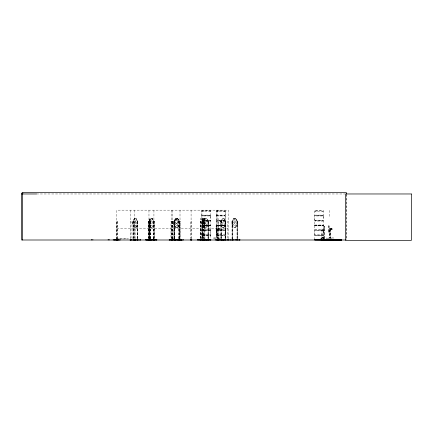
<?xml version="1.0" encoding="UTF-8"?>
<svg xmlns="http://www.w3.org/2000/svg" width="433" height="433" viewBox="0 0 433 433"><rect width="100%" height="100%" fill="white"/><g stroke="black" fill="none" stroke-linecap="round" stroke-linejoin="round"><path stroke-width="0.32" stroke-dasharray="2.17 1.62" d="M202.005 234.892L202.011 232.71M202.011 218.102L202.011 239.698M210.682 232.71L210.768 230.031L201.93 230.01L202.011 229.717L210.687 229.717L210.757 230.01M210.682 218.102L210.768 215.428L201.93 215.407L201.908 210.882L210.757 210.839M216.635 232.71L216.576 235.114L225.404 235.271M216.635 218.102L216.549 220.554L225.393 220.554L225.306 239.698M225.306 232.71L225.317 221.068L216.624 221.095L216.635 229.766L225.306 229.744M314.715 232.71L314.656 235.114L323.494 235.271L314.639 235.135M314.715 218.102L314.629 220.554M322.937 237.836L322.964 237.533L322.969 237.896M323.386 232.71L323.483 230.145M323.386 218.102L323.473 215.428L314.645 215.412L314.704 220.235L323.397 220.235L323.397 215.97L314.704 215.97M323.787 237.62L323.597 237.95M323.787 237.836L323.787 238.063M323.976 238.469L323.987 228.516M324.122 238.469L324.106 226.194L323.938 228.516M322.715 237.869L322.747 237.533L322.742 238.02M323.754 237.885L323.732 237.582L323.483 237.82M323.787 237.749L322.249 237.89L323.889 237.82M322.937 238.02L322.937 237.885M321.438 238.383L321.237 238.475M321.762 238.551L321.524 238.383M149.823 221.182L149.769 223.639L150.814 225.393L151.853 225.393L152.876 223.639L152.876 221.431L152.107 218.541L153.661 221.431L153.769 224.354L152.189 227.298L150.527 227.298L148.941 224.354L149.477 227.298M202.011 234.865L210.687 234.838L210.768 235.384L201.93 235.406L202.011 235.698L210.687 235.698L210.682 239.698M210.698 229.815L210.768 220.554L201.93 220.532M210.682 235.698L210.757 235.406M225.322 211.001L216.603 210.811L216.614 215.239M225.317 238.637L225.404 235.341M314.726 210.822L314.656 215.385M314.645 220.532L323.494 220.668L314.639 220.803L314.694 229.842M323.483 230.075L323.446 220.819M323.386 239.698L323.462 235.406M201.967 235.471L201.989 234.995M323.132 237.582C322.801 238.036 323.516 237.712 323.337 237.82M323.451 237.603L323.44 238.053M321.07 238.68C320.967 237.95 321.692 239.168 321.313 238.383M321.465 238.67L321.443 238.415M321.687 238.664L321.54 238.383M149.266 221.431L149.266 238.675L149.233 221.431L149.407 218.541L149.829 218.541M323.218 237.82L323.327 237.934M202.227 221.431L202.227 238.675L202.146 221.431M204.479 238.675L204.419 221.176L204.955 221.431L204.955 238.675M149.753 222.724L149.634 223.872L149.407 222.724M149.06 221.431L149.401 218.465L149.834 218.465M149.136 221.431L149.477 218.465M149.758 227.298L150.099 224.326M150.186 224.354L149.834 227.298L149.401 227.298L149.06 224.326M216.587 210.839L225.322 210.979M218.752 228.884L219.147 228.884M314.699 225.604L323.489 225.301L314.639 225.371M314.629 225.506L323.402 225.582M331.462 228.884L331.857 228.884M216.121 231.72L216.511 231.72L216.159 231.72M329.215 226.015L328.874 226.064M328.826 231.72L329.215 231.72M329.215 232.202L328.815 232.348M216.63 229.793L225.393 230.031M175.278 221.393L175.197 221.382M174.396 240.001L174.423 221.431M216.56 235.135L216.635 239.698M174.423 221.203L174.488 238.675M216.159 232.202L216.5 232.277L216.11 232.348M329.167 226.064L328.826 226.015M328.864 231.72L329.177 231.72M328.864 232.202L329.177 232.202M321.335 238.632L321.281 238.626M135.107 238.664L135.204 221.182M204.701 240.001L204.706 221.404L205.345 218.919L206.021 218.919M176.458 218.919L175.809 221.431L175.809 222.724L176.458 223.872M216.597 215.315L216.624 220.235L225.317 220.235L225.306 210.811L225.317 215.114L216.624 215.114M216.543 220.576L216.635 221.095M216.56 230.037L216.624 234.838L225.317 234.838L225.317 230.578L216.619 230.502M149.769 221.431L150.549 218.541L152.162 218.541M202.877 218.465L201.897 221.431L201.935 224.354L202.877 227.298M203.764 227.298L204.744 224.326M204.771 221.404L204.771 224.354L203.829 227.298L202.806 227.298L201.967 224.326M175.814 218.541L174.867 221.431L174.867 223.639L176.128 225.393L177.4 225.393L178.677 223.639L178.677 221.431L177.719 218.541L175.657 218.541L174.759 221.431L174.759 223.639L176.826 226.026L178.369 223.639L178.369 221.431L177.465 218.541L179.316 221.431L179.262 240.001M314.667 229.939L314.704 234.838L323.397 234.838L323.397 230.578L314.704 230.578M201.924 215.45L202 220.235L210.687 220.235L210.687 215.948L202 215.97M201.924 230.031L202 230.578L210.687 230.578L210.714 235.016M203.591 225.393L204.214 223.639L203.748 218.541L204.674 221.431M201.951 235.114L210.757 235.135M225.355 220.846L216.576 220.819M225.382 225.55L225.322 225.209L216.619 225.22L225.409 225.506L216.619 225.582M210.757 215.677L201.951 215.699M225.382 215.677L216.576 215.699M323.462 215.677L314.656 215.699M210.736 220.819L201.951 220.819M216.56 215.407L225.371 215.385M210.736 230.302L201.951 230.302M225.366 230.302L216.576 230.302M323.446 230.302L314.639 230.259M209.577 211.255L210.341 211.255M209.577 225.858L210.341 225.858M224.202 211.255L224.965 211.255M224.202 225.858L224.965 225.858M322.282 211.255L323.045 211.255M322.282 225.858L323.045 225.858M176.87 223.872L177.454 222.724L176.87 218.919M134.479 227.298L132.839 224.354L132.839 221.404L134.425 218.465L136.086 218.465L137.667 221.404L137.667 224.354L136.086 227.298L134.425 227.298M134.479 218.465L132.893 221.431L132.899 224.354M136.005 227.222L137.667 224.354M136.027 227.298L137.613 224.326M148.941 221.404L150.527 218.465L152.189 218.465L153.769 221.404M150.581 218.465L148.995 221.431L149.066 238.675M152.129 227.298L153.715 224.326M224.007 227.298L222.346 227.298L220.765 224.354L220.765 221.404L222.405 218.465M220.873 221.431L222.427 218.541M223.926 227.222L225.539 224.326L225.588 221.404L224.007 218.465L222.346 218.465M223.953 227.298L225.588 224.354L225.485 221.431M213.875 237.906L220.982 238.139M223.672 225.393L224.7 223.639L224.7 221.431L223.926 218.541M202.417 211.255L203.764 211.255M202.417 225.858L203.764 225.858M217.041 211.255L218.389 211.255M217.041 225.858L218.389 225.858M315.121 211.255L316.469 211.255M315.121 225.858L316.469 225.858M179.63 224.326L177.795 227.298L175.625 227.298L173.79 224.354L173.79 221.404L175.625 218.465L177.795 218.465L179.733 221.404L179.787 238.675M175.674 227.298L173.85 224.326L173.887 221.404L175.674 218.465M177.465 227.222L179.376 224.354L177.492 227.298M235.752 218.465L233.804 218.465L231.926 221.404L232.683 221.431L232.683 238.675M233.88 218.541L232.034 221.431L232.034 240.001M235.676 227.222L237.625 224.354L237.582 221.404L235.704 218.465M237.625 224.354L235.704 227.298L233.804 218.465M208.527 240.001L208.592 221.404L206.671 218.465L204.679 218.465L202.752 221.404L202.752 224.354L204.717 227.298M204.717 218.465L202.817 221.431L203.137 218.919L203.515 218.919M206.628 218.465L208.527 221.431L208.484 224.326L206.595 227.222L204.706 227.222L202.752 224.354L202.796 221.404L203.548 221.431L203.548 238.675M173.893 240.001L173.909 221.431L175.782 218.465M173.909 221.431L175.825 218.465M177.752 227.298L179.673 224.326L179.733 221.404L180.009 221.431M206.276 225.393L207.542 223.639L207.542 221.431L206.595 218.541L204.706 218.541L203.77 221.431L203.77 223.639L205.015 225.393M201.994 225.398L210.784 225.301L201.994 225.604M210.671 225.425L201.994 225.593M314.726 225.425L323.397 225.387M202.011 225.376L210.698 225.387M216.635 225.376L225.322 225.387M210.671 211.261L202.016 211.261M210.671 225.864L202.027 225.858M225.295 211.261L216.646 211.261M225.295 225.864L216.652 225.858M323.375 211.261L314.726 211.261M323.375 225.864L314.731 225.858M232.543 238.675L232.489 221.176M150.229 221.22L149.758 218.465M216.435 232.277L216.619 225.604M329.145 232.277L329.145 225.387M321.714 238.388L321.757 238.659M137.174 221.425L137.174 238.675M153.277 221.425L153.277 238.675M221.274 221.425L221.312 238.675M328.901 225.387L328.815 232.424L328.815 225.42L329.215 225.528M216.646 225.425L216.11 225.42L216.11 232.424M207.975 221.203L208.008 238.675M213.566 238.139L221.263 238.145M333.594 238.177L333.605 237.885L326.531 238.139M326.271 238.139L333.967 238.145M149.412 221.404L149.412 238.675M178.78 221.203L180.637 221.431L180.637 238.664M171.614 221.431L171.468 238.664M36.529 193.968L344.977 193.968M202.016 210.822L210.698 210.828L210.757 215.407M202 215.114L210.687 215.114M314.704 215.114L323.397 215.114L323.489 210.903L314.661 210.822L323.435 210.839M216.624 215.97L225.317 215.97L225.382 220.532M203.829 218.465L202.806 218.465L201.865 221.404L202.449 221.431L202.449 238.675M218.459 218.465L218.535 238.675M136.059 218.541L134.447 218.541L133.667 221.431L133.667 223.639L134.712 225.393L135.751 225.393L136.774 223.639L136.774 221.431L136.005 218.541L137.559 221.431M203.819 218.541L202.823 218.541L202.363 221.431L202.363 223.639L202.974 225.393M223.98 218.541L222.373 218.541L221.593 221.431L221.593 223.639L222.638 225.393M235.72 218.541L233.831 218.541L232.911 221.431L232.911 223.639L234.145 225.393L235.373 225.393L236.591 223.639L236.591 221.431L235.676 218.541L237.565 221.431L237.538 238.675M135.534 218.919L134.961 218.919L134.457 221.431L134.961 223.872L135.48 223.872L136.005 222.724L135.48 218.919M149.71 218.919L149.412 221.203M151.637 218.919L151.063 218.919L150.554 221.431L151.063 223.872L151.577 223.872L152.107 222.724L151.577 218.919M223.455 218.919L222.881 218.919L222.378 221.431L222.881 223.872L223.401 223.872L223.931 222.724L223.401 218.919M235.097 218.919L234.437 218.919L233.842 221.431L233.842 222.724L234.437 223.872L235.054 223.872L235.682 222.724L235.054 218.919M202 221.095L210.687 221.095M323.397 221.095L314.715 221.041M152.129 218.465L153.715 221.431L154.262 221.431L154.262 238.664M178.807 221.404L178.807 238.675M179.143 221.404L179.127 238.675M207.975 221.404L208.663 221.431L208.663 238.675M225.036 221.404L225.707 221.431L225.707 238.675M130.398 221.431L131.031 221.431L131.031 238.664M132.839 221.404L133.57 221.431L133.57 240.001M135.107 221.431L134.23 221.431L134.235 238.664M150.083 221.431L150.413 221.431L150.413 238.675M172.513 221.431L170.986 221.431L170.986 238.664M173.79 221.404L174.618 221.431L174.618 238.675M201.156 221.431L200.511 221.431L200.511 238.664M217.149 221.431L216.516 221.431L216.516 238.664M218.459 221.404L218.773 221.431L218.773 240.001M220.765 221.404L221.49 221.431L221.49 240.001M228.223 221.431L227.59 221.431L227.596 238.664M149.049 222.881L150.11 222.881M173.79 222.881L179.332 222.881M132.839 224.354L134.506 227.222M208.484 224.326L206.628 227.298L204.679 218.465M231.974 221.404L232.034 224.326M134.447 227.222L136.059 227.222M149.407 227.222L149.829 227.222M150.549 227.222L152.162 227.222M175.657 227.222L177.763 227.222M202.823 227.222L203.819 227.222M222.373 227.222L223.98 227.222M233.831 227.222L235.72 227.222M204.679 227.298L206.671 227.298M231.926 224.354L233.804 227.298L235.752 227.298M116.807 228.716L228.223 228.716M329.145 228.743L330.011 228.743M330.206 228.743L331.754 228.743M216.435 229.035L217.306 229.035M217.501 229.035L219.049 229.035M329.145 229.035L330.011 229.035M330.206 229.035L331.754 229.035M217.014 229.468L217.788 229.468M329.724 229.468L330.498 229.468M314.704 229.717L323.397 229.717M314.645 230.015L323.462 230.037M323.96 226.194L324.128 230.161M216.565 235.4L225.376 235.4M216.624 235.698L225.317 235.698M314.715 239.698L314.704 235.698L323.397 235.698M322.91 237.419L322.753 238.437M321.849 238.475L320.756 238.572M322.726 238.486L324.68 238.486M320.756 238.594L321.849 238.545M116.412 238.653L128.211 238.653L128.211 238.94L118.377 238.94M237.019 221.203L237.679 221.431L237.679 238.675M225.063 221.203L225.1 238.675M153.239 221.203L154.576 221.431L154.576 238.664M137.137 221.203L137.781 221.431L137.781 238.675M216.17 226.064L216.511 226.015L216.121 226.015M177.752 218.465L179.673 221.431M175.825 227.298L173.909 224.326L175.782 227.298M231.991 224.326L233.847 227.298M177.492 218.465L179.376 221.404L179.305 238.675M204.706 222.724L205.345 223.872L205.978 223.872L206.59 222.724L205.978 218.919M223.953 218.465L225.539 221.431L225.528 238.675M220.819 224.326L222.405 227.298M148.995 224.326L150.581 227.298M323.446 215.385L323.386 215.114M314.639 235.406L314.715 235.698M225.366 235.114L225.306 234.865M210.757 220.532L210.687 220.235M203.764 218.465L204.744 221.431M202.823 222.724L203.137 223.872L203.445 223.872L203.743 222.724L203.445 218.919M149.233 223.639L149.531 226.026L149.926 223.639L149.753 218.541M324.106 226.194L324.133 228.516M149.634 218.919L149.753 221.431M322.937 237.62L323.023 237.685M322.72 237.679L322.715 237.961M324.084 228.516L324.095 238.469M323.944 230.161L323.949 239.108M346.681 194.634L346.681 240.001M346.416 193.968L346.416 240.001M330.498 238.177L330.206 228.505L329.724 229.279L329.724 238.177M330.422 229.468L330.422 238.177M330.352 229.468L330.352 238.177M329.87 229.468L329.87 238.177M329.794 229.468L329.794 238.177M329.367 210.389L329.367 217.593M326.628 237.885L326.628 238.177M322.006 239.297L322.006 228.451L321.908 239.297M237.17 221.431L237.17 238.675M236.965 221.187L237.03 240.001M232.175 221.431L232.175 238.675M228.223 238.664L228.223 210.151L116.807 210.151L116.807 238.664M221.063 221.431L221.063 238.675M220.819 221.404L220.884 238.675M217.788 238.177L217.501 228.505L217.014 229.279L217.014 238.177M217.647 229.468L217.718 238.177M217.144 210.151L217.144 238.664M216.662 210.389L216.662 217.593M213.924 237.885L213.924 238.177M208.143 221.431L208.143 238.675M203.407 221.431L203.407 240.001M203.028 221.431L203.028 238.675M202.888 221.431L202.888 238.675M201.156 210.151L201.156 238.664M201.009 221.431L200.982 240.001M200.744 238.675L200.744 218.465L200.652 238.664M191.711 238.664L191.711 221.431L190.455 221.431L190.455 238.664M191.083 210.151L191.083 238.664M180.009 210.151L180.009 238.664M179.63 221.431L179.652 238.675M179.451 221.431L179.451 238.675M178.953 221.431L178.953 238.675M174.542 221.431L174.542 238.675M174.093 221.431L174.093 238.675M174.044 221.431L174.044 238.675M172.513 210.151L172.513 238.664M172.307 221.431L172.307 238.664M172.193 221.431L172.193 238.664M172.118 221.431L172.118 238.664M171.988 221.431L171.971 238.664M171.614 210.151L171.614 238.664M154.051 221.431L154.051 238.664M153.942 210.151L153.883 238.675M153.715 221.404L153.704 238.675M153.455 221.431L153.455 238.675M150.321 221.431L150.321 238.675M150.186 221.404L150.175 240.001M150.11 221.404L150.083 240.001M149.672 240.001L149.672 221.431L148.34 221.431L148.34 238.664M149.504 221.431L149.493 238.675M149.141 221.187L149.174 238.675M148.968 210.151L148.968 238.664M148.546 221.431L148.546 238.664M148.427 221.431L148.427 238.664M137.613 221.404L137.607 238.675M137.353 221.431L137.353 238.675M134.474 210.151L134.479 238.664M133.391 221.431L133.391 238.675M133.142 221.431L133.142 238.675M132.963 221.431L132.963 238.675M130.398 210.151L130.398 239.325M117.467 238.664L117.435 221.431L116.558 221.431L116.569 238.664M117.348 221.431L117.348 238.664M116.926 221.431L116.926 238.664M176.269 218.919L175.652 222.724L176.269 223.872L177.097 223.872L177.714 222.724L177.714 221.431L177.097 218.919L176.269 218.919M202.016 225.09L210.682 225.095L202.027 225.095M216.646 225.09L225.306 225.095L216.652 225.095M314.726 225.09L323.386 225.095L314.731 225.095M219.049 228.353L218.854 229.414L219.049 228.353M331.754 228.353L331.559 229.414L331.754 228.353M331.223 229.636A0.871 0.871 0 0 0 332.528 228.884A0.871 0.871 0 0 0 331.223 228.131A0.871 0.871 0 0 0 331.223 229.636M218.335 229.501A0.871 0.871 0 0 0 219.791 229.106A0.871 0.871 0 0 0 218.725 228.039A0.871 0.871 0 0 0 218.335 229.501"/><path stroke-width="0.65" d="M130.869 239.985L130.874 239.617M137.835 239.985L137.835 239.617M314.704 239.974L341.626 239.963L314.715 239.698M341.567 239.833L314.699 239.822M152.665 239.985L152.725 239.617M198.844 239.942L198.871 239.617M130.409 239.942L130.36 239.617M223.157 239.942L223.147 239.649L223.114 240.001M175.722 240.001L175.841 239.649M229.679 240.001L234.026 239.952M171.728 239.985L171.793 239.617M171.998 239.942L171.95 239.519M114.74 239.952L114.702 239.422M140.552 239.963L129.97 240.001M134.317 239.942L134.376 239.649M153.85 239.617L153.807 240.001L153.747 239.617M190.655 239.963L190.926 239.942M150.749 239.952L150.776 239.649M156.757 239.952L145.78 239.985L145.829 239.649M135.486 239.952L135.518 239.649M218.308 239.952L218.34 239.649M175.95 239.952L169.108 239.952M169.314 239.952L169.352 239.649M200.647 239.952L200.598 239.519M204.777 239.952L204.814 239.649M116.612 239.952L116.661 239.649M180.009 240.001L179.76 239.519M153.894 239.617L154.262 240.001M191.034 239.617L191.24 239.942M116.71 239.617L116.878 240.001M171.468 240.001L171.712 239.617M23.003 193.096L21.65 193.096L21.65 240.001L345.74 240.001M21.65 193.968L36.502 193.968M202.011 239.698L210.682 239.698M216.635 239.698L225.306 239.698M333.67 239.795L321.091 239.99M201.994 239.822L210.698 239.812M216.619 239.812L225.322 239.822M197.383 239.904L210.909 239.952M191.083 240.001L190.991 239.617M153.942 240.001L154.04 239.617M116.807 240.001L116.802 239.519M228.629 239.952L215.174 239.952L215.174 239.617M217.258 239.942L217.29 239.649M191.489 239.952L191.272 239.952M172.02 239.952L172.031 239.519M154.3 239.519L154.424 240.001M150.933 239.952L150.895 239.649L150.798 240.001M147.415 239.952L147.372 239.649L147.334 240.001M181.779 239.952L181.736 239.649L181.698 240.001M206.779 239.952L206.741 239.649M240.006 239.952L235.687 239.952M239.801 239.952L239.763 239.649M199.126 239.952L199.088 239.649M181.633 239.952L181.595 239.649L181.557 240.001M135.432 239.952L135.388 239.422M208.084 239.942L208.084 239.519M154.105 239.942L154.088 239.519M149.12 239.904L149.12 239.649M146.917 240.001L146.863 239.617M341.615 239.693L341.621 239.99M346.416 193.968L346.416 192.609L22.413 192.609L22.413 240.001M333.659 239.633L333.659 239.99M239.725 239.617L239.725 240.001M237.111 239.519L237.111 240.001M236.97 239.519L236.97 240.001M235.612 239.617L235.612 240.001M234.101 239.617L234.101 240.001M232.743 239.519L232.743 240.001M232.602 239.519L232.602 240.001M229.988 239.617L229.988 240.001M228.315 239.617L228.315 240.001M228.272 239.617L228.218 240.001M227.52 239.519L227.52 240.001M225.225 239.519L225.225 240.001M225.052 239.519L225.052 240.001M223.477 239.617L223.477 240.001M222.134 239.617L222.134 240.001M221.539 239.519L221.539 240.001M221.366 239.519L221.366 240.001M218.773 239.519L218.773 240.001M218.535 239.519L218.535 240.001M218.373 239.617L218.373 240.001M217.198 239.617L217.242 240.001M216.446 239.519L216.446 240.001M210.617 239.617L210.617 240.001M208.056 239.617L208.056 240.001M207.948 239.519L207.948 240.001M206.698 239.617L206.698 240.001M205.237 239.617L205.237 240.001M204.852 239.617L204.852 240.001M204.674 239.519L204.674 240.001M204.452 239.519L204.452 240.001M204.344 239.617L204.344 240.001M203.607 239.519L203.607 240.001M203.472 239.519L203.472 240.001M203.234 239.617L203.234 240.001M202.476 239.519L202.476 240.001M202.254 239.519L202.254 240.001M201.691 239.617L201.691 240.001M200.982 239.519L200.982 240.001M200.939 239.617L200.939 240.001M200.744 239.519L200.744 240.001M200.452 239.519L200.452 240.001M199.05 239.617L199.05 240.001M197.383 239.617L197.383 240.001M191.787 239.519L191.787 240.001M190.385 239.519L190.379 240.001M183.37 239.617L183.365 240.001L176.404 239.985L176.404 239.617M180.713 239.519L180.707 240.001M180.004 239.519L179.96 240.001M179.911 239.617L179.911 240.001M179.202 239.519L179.202 240.001M179.067 239.519L179.067 240.001M178.899 239.519L178.899 240.001M178.748 239.519L178.748 240.001M177.866 239.617L177.866 240.001M177.319 239.617L177.319 240.001M176.031 239.617L176.031 240.001M175.885 239.617L175.885 240.001M175.452 239.617L175.452 240.001M174.678 239.519L174.678 240.001M174.548 239.519L174.596 240.001M174.45 239.519L174.45 240.001M173.573 239.617L173.573 240.001M172.361 239.422L172.361 240.001M172.161 239.519L172.177 240.001M171.008 239.422L171.008 240.001M170.916 239.519L170.911 240.001M169.444 239.617L169.39 240.001M156.806 239.617L156.806 240.001M156.394 239.617L156.394 240.001M155.209 239.422L155.209 240.001M154.646 239.519L154.646 240.001M154.337 239.422L154.337 240.001M153.406 239.519L153.406 240.001M151.653 239.617L151.653 240.001M151.296 239.617L151.296 240.001M150.311 239.519L150.311 240.001M150.072 239.519L150.072 240.001M149.721 239.519L149.721 240.001M149.277 239.519L149.277 240.001M149.071 239.617L149.012 240.001M148.487 239.519L148.487 240.001M148.362 239.519L148.362 240.001M148.27 239.519L148.265 240.001M146.554 239.617L146.554 240.001M145.834 239.617L145.834 240.001M140.292 239.617L140.292 240.001M137.304 239.519L137.304 240.001M137.126 239.519L137.126 240.001M135.551 239.617L135.551 240.001M135.193 239.617L135.193 240.001L135.177 239.519M134.468 239.519L134.479 240.001M134.43 239.422L134.382 240.001M134.23 239.519L134.235 240.001M133.618 239.519L133.618 240.001M133.44 239.519L133.44 240.001M131.102 239.519L131.102 240.001M130.452 239.617L130.452 240.001M130.295 239.617L130.295 240.001M120.168 239.617L120.163 240.001L113.202 239.985L113.202 239.617M118.566 239.617L118.566 240.001M117.392 239.422L117.408 240.001M116.515 239.422L116.569 240.001M116.055 239.422L116.055 240.001M115.043 239.617L115.043 240.001M109.127 239.422L109.127 240.001M108.169 239.422L108.169 240.001M92.841 239.422L92.841 240.001M91.487 239.422L91.487 240.001M322.72 239.693L322.764 240.001L322.709 239.693M411.35 193.968L345.653 193.968L345.653 240.391L411.35 240.391L411.35 193.968M153.244 240.001L153.244 239.519L153.228 240.001M149.542 240.001L149.542 239.519L149.515 240.001M117.532 240.001L117.532 239.519L117.505 240.001"/></g></svg>
